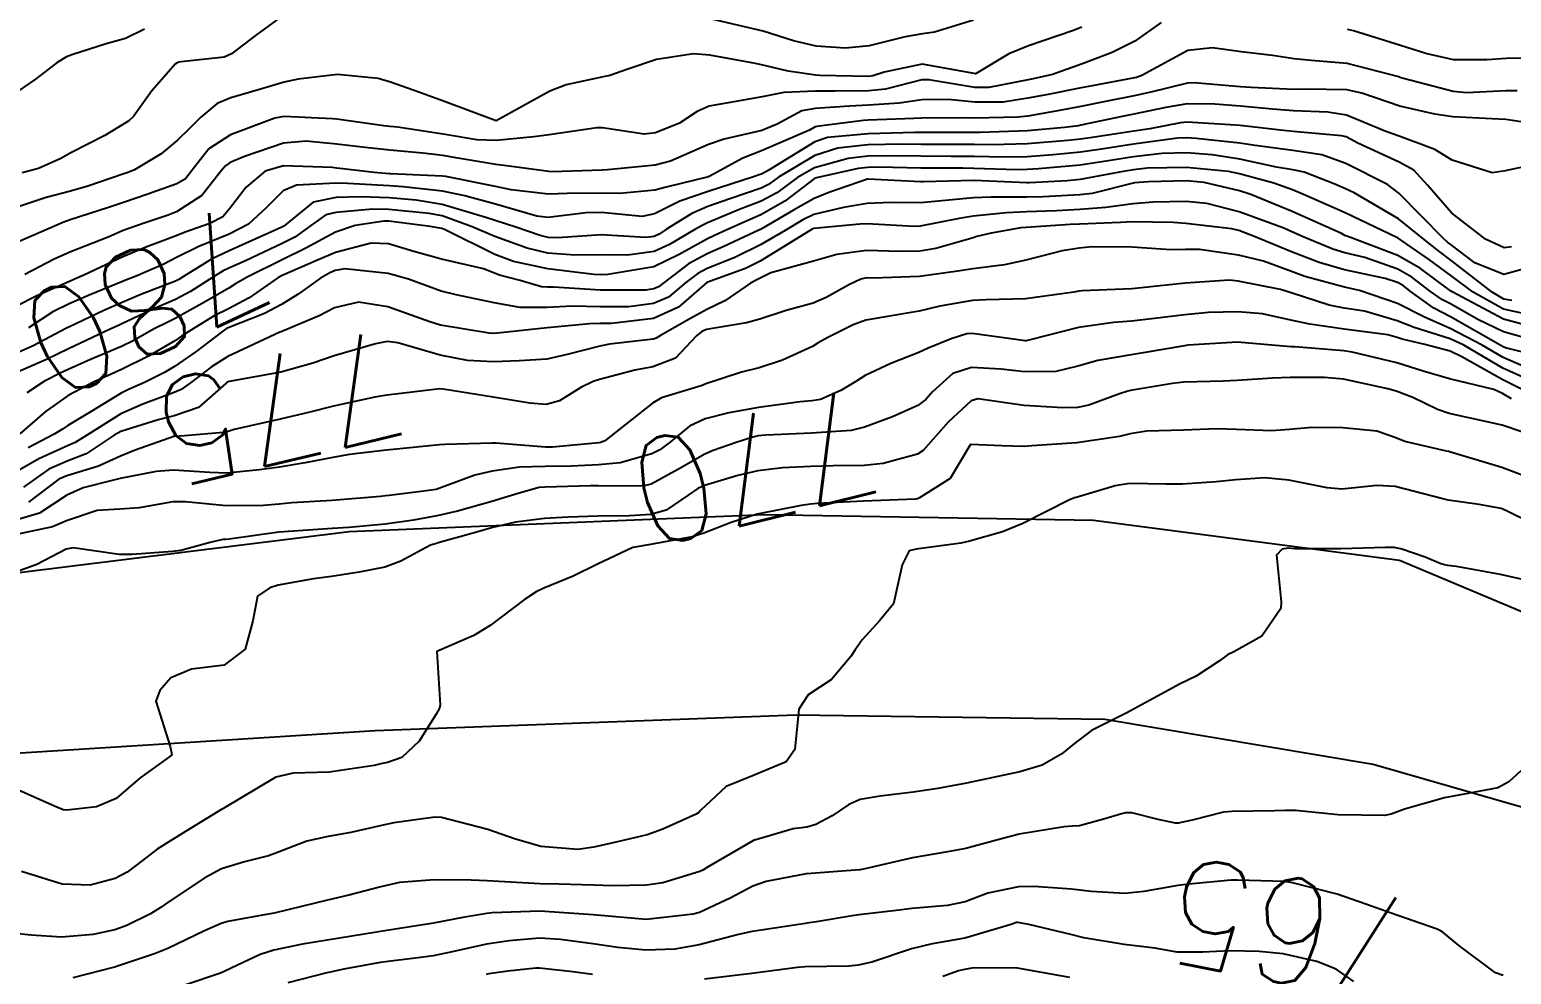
# Model space of a CAD drawing. Header units: metres. Extents: x 307586 to 320046, y 7427249 to 7434250.
# Drawn here: x 318620.1 to 318675.9, y 7430230.3 to 7430265.8 of the extents above; entities that cross this region are included whole.
import ezdxf
from ezdxf.enums import TextEntityAlignment as Align

# ---------------------------------------------------------------- set-up
doc = ezdxf.new("R2010")
doc.units = ezdxf.units.M
doc.header["$MEASUREMENT"] = 0
for name, color, linetype in [('Cotas', 45, 'Continuous'), ('Curvas de Nivel 1m', 11, 'Continuous'), ('Curvas de Nivel 5m', 15, 'Continuous'), ('Vias Primárias', 230, 'Continuous')]:
    doc.layers.add(name, color=color, linetype=linetype)
doc.styles.add('Style-STANDARD', font='STANDARD.shx')

msp = doc.modelspace()

# ---------------------------------------------------------------- linework, layer by layer
at = {"layer": 'Curvas de Nivel 1m', "flags": 128}
for points, elevation in [([(318659.691, 7430265.92), (318659.339, 7430265.785), (318657.684, 7430265.22), (318656.934, 7430264.914), (318655.714, 7430264.18), (318655.683, 7430264.17), (318655.629, 7430264.18), (318653.676, 7430264.527), (318652.24, 7430264.222), (318651.814, 7430264.085), (318651.671, 7430264.069), (318649.818, 7430264.102), (318649.671, 7430264.11), (318648.631, 7430264.266), (318647.846, 7430264.448), (318647.675, 7430264.495), (318647.398, 7430264.56), (318645.679, 7430264.865), (318645.064, 7430264.921), (318643.677, 7430264.699), (318642.595, 7430264.336), (318641.917, 7430264.098), (318641.668, 7430264.046), (318640.273, 7430263.755), (318639.66, 7430263.516), (318637.643, 7430262.4), (318635.65, 7430263.133), (318634.546, 7430263.539), (318633.657, 7430263.852), (318633.198, 7430263.986), (318631.66, 7430264.138), (318630.183, 7430263.96), (318629.656, 7430263.848), (318628.73, 7430263.58), (318627.65, 7430263.256), (318627.128, 7430263.046), (318626.519, 7430262.531), (318626.074, 7430262.1), (318625.634, 7430261.665), (318625.025, 7430261.15), (318624.022, 7430260.556), (318623.74, 7430260.44), (318623.62, 7430260.397), (318622.263, 7430259.931), (318621.61, 7430259.743), (318620.701, 7430259.504), (318619.601, 7430259.144)], 786), ([(318629.692, 7430266.422), (318628.576, 7430265.61), (318627.669, 7430264.914), (318627.392, 7430264.798), (318625.664, 7430264.6), (318625.622, 7430264.582), (318625.568, 7430264.541), (318624.679, 7430263.524), (318623.984, 7430262.557), (318623.803, 7430262.397), (318623.64, 7430262.293), (318622.907, 7430261.842), (318621.629, 7430261.195), (318621.245, 7430260.975), (318620.411, 7430260.602), (318619.787, 7430260.442)], 787), ([(318655.614, 7430266.181), (318654.146, 7430265.738), (318653.688, 7430265.675), (318653.03, 7430265.553), (318651.683, 7430265.223), (318650.784, 7430265.137), (318649.682, 7430265.204), (318648.828, 7430265.407), (318647.688, 7430265.766), (318645.762, 7430266.229)], 787), ([(318624.392, 7430265.843), (318623.677, 7430265.498), (318622.952, 7430265.293), (318621.667, 7430264.882), (318621.455, 7430264.803), (318621.108, 7430264.596), (318620.292, 7430263.968), (318619.652, 7430263.528)], 788), ([(318676.08, 7430263.522), (318675.667, 7430263.525), (318674.169, 7430263.451), (318673.666, 7430263.497), (318671.795, 7430263.988), (318671.702, 7430264.019), (318671.673, 7430264.027), (318671.617, 7430264.047), (318669.678, 7430264.553), (318668.318, 7430264.669), (318667.68, 7430264.73), (318666.872, 7430264.857), (318665.682, 7430264.988), (318664.606, 7430265.149), (318663.683, 7430265.046), (318661.941, 7430264.106), (318661.75, 7430264.03), (318661.671, 7430264.015), (318660.078, 7430263.715), (318659.665, 7430263.635), (318658.418, 7430263.392), (318657.659, 7430263.25), (318656.723, 7430263.103), (318655.657, 7430263.095), (318654.654, 7430263.194), (318653.658, 7430263.181), (318652.811, 7430263.057), (318651.654, 7430262.98), (318650.94, 7430262.951), (318649.652, 7430262.859), (318649.142, 7430262.767), (318648.213, 7430262.271), (318647.64, 7430262.036), (318646.227, 7430261.704), (318645.635, 7430261.499), (318644.195, 7430260.881), (318643.627, 7430260.725), (318641.825, 7430260.547), (318641.625, 7430260.538), (318639.731, 7430260.476), (318639.624, 7430260.486), (318637.94, 7430260.709), (318637.626, 7430260.751), (318636.2, 7430260.986), (318635.63, 7430261.088), (318634.876, 7430261.182), (318633.631, 7430261.294), (318632.586, 7430261.409), (318631.633, 7430261.52), (318630.49, 7430261.626), (318629.634, 7430261.553), (318628.167, 7430261.05), (318627.626, 7430260.825), (318627.441, 7430260.706), (318627.298, 7430260.523), (318626.557, 7430259.582), (318625.599, 7430258.966), (318625.294, 7430258.847), (318624.422, 7430258.552), (318623.802, 7430258.347), (318623.59, 7430258.262), (318623.033, 7430258.014), (318621.581, 7430257.447), (318620.99, 7430257.185), (318619.897, 7430256.607)], 784), ([(318677.386, 7430262.184), (318675.65, 7430262.442), (318675.124, 7430262.472), (318673.652, 7430262.546), (318672.98, 7430262.643), (318671.657, 7430262.942), (318670.235, 7430263.434), (318669.666, 7430263.567), (318668.116, 7430263.584), (318667.666, 7430263.581), (318666.069, 7430263.654), (318665.667, 7430263.681), (318663.919, 7430263.828), (318663.669, 7430263.809), (318662.291, 7430263.473), (318661.661, 7430263.334), (318660.643, 7430263.136), (318659.655, 7430262.934), (318658.987, 7430262.806), (318657.649, 7430262.572), (318657.282, 7430262.53), (318655.648, 7430262.499), (318655.326, 7430262.505), (318653.647, 7430262.499), (318653.364, 7430262.487), (318651.646, 7430262.427), (318651.465, 7430262.413), (318650.188, 7430262.245), (318649.709, 7430262.182), (318649.642, 7430262.164), (318649.434, 7430262.046), (318647.633, 7430261.269), (318646.928, 7430260.989), (318645.661, 7430260.3), (318645.636, 7430260.287), (318644.036, 7430259.897), (318643.615, 7430259.785), (318642.297, 7430259.656), (318641.613, 7430259.677), (318640.316, 7430259.659), (318639.612, 7430259.641), (318638.208, 7430259.797), (318637.616, 7430259.922), (318635.745, 7430260.295), (318635.621, 7430260.31), (318633.665, 7430260.397), (318633.622, 7430260.397), (318633.045, 7430260.449), (318631.757, 7430260.601), (318631.624, 7430260.616), (318631.462, 7430260.634), (318629.625, 7430260.702), (318628.943, 7430260.5), (318628.22, 7430259.905), (318627.601, 7430259.081), (318627.341, 7430258.779), (318626.86, 7430258.527), (318625.925, 7430258.201), (318625.588, 7430258.073), (318624.479, 7430257.656), (318623.58, 7430257.273), (318622.117, 7430256.582), (318621.74, 7430256.418), (318621.569, 7430256.351), (318620.349, 7430255.814), (318619.555, 7430255.408)], 783), ([(318676.796, 7430260.764), (318675.629, 7430260.511), (318675.132, 7430260.441), (318673.632, 7430260.916), (318672.978, 7430261.311), (318671.641, 7430261.813), (318671.134, 7430261.995), (318669.652, 7430262.613), (318668.948, 7430262.726), (318667.654, 7430262.777), (318666.87, 7430262.832), (318665.656, 7430262.944), (318664.698, 7430263.028), (318663.657, 7430263.032), (318662.845, 7430262.903), (318661.651, 7430262.653), (318661.203, 7430262.561), (318659.644, 7430262.228), (318659.561, 7430262.214), (318659.041, 7430262.139), (318657.641, 7430262.017), (318655.864, 7430261.954), (318655.641, 7430261.953), (318653.877, 7430261.961), (318653.641, 7430261.962), (318653.4, 7430261.963), (318651.64, 7430261.911), (318650.11, 7430261.774), (318649.636, 7430261.607), (318647.879, 7430260.53), (318647.624, 7430260.393), (318647.544, 7430260.361), (318647.33, 7430260.283), (318646.043, 7430259.869), (318645.615, 7430259.742), (318644.55, 7430259.369), (318643.602, 7430258.896), (318643.131, 7430258.796), (318641.602, 7430258.945), (318641.018, 7430258.939), (318639.599, 7430258.752), (318639.172, 7430258.804), (318637.606, 7430259.256), (318636.453, 7430259.569), (318635.613, 7430259.748), (318634.138, 7430259.912), (318633.616, 7430259.946), (318632.046, 7430260.034), (318631.617, 7430260.046), (318630.122, 7430259.979), (318629.612, 7430259.762), (318628.979, 7430259.122), (318628.311, 7430258.509), (318627.589, 7430258.132), (318626.446, 7430257.67), (318625.58, 7430257.234), (318625.12, 7430257.002), (318624.082, 7430256.555), (318623.723, 7430256.406), (318623.57, 7430256.346), (318622.309, 7430255.832), (318621.557, 7430255.51), (318620.945, 7430255.203), (318620.029, 7430254.605)], 782), ([(318675.869, 7430257.658), (318675.59, 7430257.619), (318674.881, 7430257.947), (318673.608, 7430258.936), (318672.697, 7430259.974), (318672.188, 7430260.541), (318671.631, 7430260.846), (318670.084, 7430261.56), (318669.641, 7430261.789), (318669.465, 7430261.836), (318667.642, 7430261.996), (318667.163, 7430262.045), (318665.645, 7430262.216), (318665.473, 7430262.234), (318663.647, 7430262.341), (318663.408, 7430262.322), (318662.253, 7430262.101), (318661.642, 7430262.006), (318660.007, 7430261.758), (318659.639, 7430261.709), (318659.157, 7430261.656), (318657.637, 7430261.535), (318656.317, 7430261.493), (318655.636, 7430261.499), (318654.322, 7430261.508), (318653.636, 7430261.511), (318652.944, 7430261.519), (318651.636, 7430261.488), (318650.504, 7430261.372), (318649.631, 7430261.089), (318648.269, 7430260.27), (318647.89, 7430260.005), (318647.617, 7430259.866), (318646.44, 7430259.463), (318645.606, 7430259.168), (318644.998, 7430258.91), (318644.053, 7430258.315), (318643.778, 7430258.132), (318643.59, 7430258.044), (318643.275, 7430258.01), (318641.59, 7430258.101), (318639.96, 7430257.996), (318639.589, 7430258.01), (318639.296, 7430258.08), (318638.378, 7430258.388), (318637.597, 7430258.64), (318637.247, 7430258.754), (318635.605, 7430259.251), (318634.625, 7430259.413), (318633.609, 7430259.499), (318632.527, 7430259.539), (318631.609, 7430259.514), (318630.748, 7430259.336), (318629.719, 7430258.489), (318629.649, 7430258.433), (318629.592, 7430258.403), (318629.426, 7430258.328), (318627.583, 7430257.508), (318626.914, 7430257.192), (318625.866, 7430256.537), (318625.691, 7430256.419), (318625.57, 7430256.362), (318624.257, 7430255.859), (318623.558, 7430255.563), (318622.868, 7430255.255), (318621.544, 7430254.634), (318621.515, 7430254.619), (318621.466, 7430254.591), (318620.211, 7430253.928), (318619.533, 7430253.622)], 781), ([(318675.873, 7430255.633), (318675.57, 7430255.689), (318675.138, 7430255.944), (318673.585, 7430257.149), (318673.12, 7430257.499), (318672.516, 7430257.976), (318671.604, 7430258.713), (318669.939, 7430259.686), (318669.62, 7430259.835), (318669.21, 7430260.016), (318668.06, 7430260.467), (318667.628, 7430260.551), (318667.017, 7430260.658), (318665.632, 7430260.956), (318664.591, 7430261.113), (318663.634, 7430261.193), (318662.707, 7430261.168), (318661.632, 7430261.038), (318660.839, 7430260.91), (318659.629, 7430260.726), (318658.061, 7430260.587), (318657.627, 7430260.559), (318657.238, 7430260.553), (318655.627, 7430260.603), (318655.203, 7430260.609), (318653.627, 7430260.611), (318652.05, 7430260.646), (318651.627, 7430260.639), (318651.264, 7430260.596), (318649.703, 7430260.249), (318649.639, 7430260.234), (318649.622, 7430260.222), (318648.508, 7430259.367), (318647.602, 7430258.855), (318647.201, 7430258.682), (318646.326, 7430258.293), (318645.827, 7430258.061), (318645.589, 7430257.951), (318644.53, 7430257.364), (318643.579, 7430256.905), (318641.838, 7430256.608), (318641.575, 7430256.605), (318641.314, 7430256.614), (318639.578, 7430256.83), (318638.292, 7430257.101), (318637.583, 7430257.367), (318635.72, 7430258.291), (318635.592, 7430258.341), (318635.154, 7430258.424), (318633.596, 7430258.622), (318633.414, 7430258.625), (318632.332, 7430258.459), (318631.59, 7430258.207), (318630.468, 7430257.597), (318629.58, 7430257.16), (318628.265, 7430256.51), (318627.829, 7430256.256), (318627.567, 7430256.102), (318626.572, 7430255.516), (318625.549, 7430254.952), (318625.271, 7430254.819), (318624.734, 7430254.548), (318623.975, 7430254.119), (318623.536, 7430253.903), (318622.363, 7430253.409), (318621.527, 7430253.031), (318621.227, 7430252.892), (318620.631, 7430252.599), (318619.962, 7430252.162)], 779), ([(318676.361, 7430255.136), (318675.567, 7430255.311), (318674.425, 7430255.951), (318673.579, 7430256.569), (318672.779, 7430257.166), (318671.593, 7430257.981), (318671.574, 7430257.99), (318669.607, 7430258.928), (318668.032, 7430259.619), (318667.619, 7430259.794), (318666.92, 7430260.047), (318665.626, 7430260.407), (318665.208, 7430260.483), (318663.628, 7430260.635), (318662.141, 7430260.615), (318661.627, 7430260.557), (318661.246, 7430260.494), (318659.624, 7430260.193), (318659.131, 7430260.137), (318657.715, 7430260.065), (318657.622, 7430260.066), (318655.65, 7430260.152), (318655.623, 7430260.156), (318653.725, 7430260.095), (318653.621, 7430260.098), (318651.646, 7430260.206), (318651.622, 7430260.197), (318650.158, 7430259.701), (318649.611, 7430259.477), (318648.836, 7430259.03), (318647.593, 7430258.311), (318647.571, 7430258.302), (318647.527, 7430258.281), (318646.215, 7430257.665), (318645.584, 7430257.387), (318644.88, 7430257.007), (318643.964, 7430256.316), (318643.746, 7430256.143), (318643.57, 7430256.067), (318643.273, 7430256.028), (318641.57, 7430256.022), (318639.798, 7430256.14), (318639.571, 7430256.138), (318639.346, 7430256.15), (318638.535, 7430256.386), (318637.769, 7430256.591), (318637.576, 7430256.66), (318637.156, 7430256.825), (318635.581, 7430257.193), (318634.534, 7430257.48), (318633.586, 7430257.763), (318632.928, 7430257.792), (318631.583, 7430257.443), (318630.906, 7430257.151), (318629.574, 7430256.576), (318629.416, 7430256.492), (318628.342, 7430255.728), (318627.555, 7430255.324), (318627.026, 7430255.05), (318626.163, 7430254.534), (318625.793, 7430254.285), (318625.539, 7430254.11), (318624.55, 7430253.532), (318623.528, 7430253.033), (318622.507, 7430252.575), (318621.518, 7430252.061), (318620.662, 7430251.448), (318619.708, 7430250.608)], 778), ([(318676.922, 7430254.564), (318675.563, 7430254.933), (318673.631, 7430255.959), (318673.573, 7430255.999), (318672.443, 7430256.839), (318671.586, 7430257.329), (318669.801, 7430258.008), (318669.594, 7430258.085), (318669.458, 7430258.149), (318667.607, 7430258.981), (318666.052, 7430259.62), (318665.619, 7430259.766), (318664.287, 7430260.073), (318663.623, 7430260.135), (318662.199, 7430260.101), (318661.671, 7430260.06), (318661.622, 7430260.053), (318660.08, 7430259.662), (318659.615, 7430259.606), (318658.226, 7430259.538), (318657.613, 7430259.523), (318656.267, 7430259.52), (318655.613, 7430259.493), (318654.419, 7430259.383), (318653.61, 7430259.311), (318652.51, 7430259.316), (318651.609, 7430259.282), (318650.717, 7430259.128), (318649.602, 7430258.868), (318649.182, 7430258.674), (318648.517, 7430258.266), (318647.587, 7430257.732), (318646.617, 7430257.256), (318645.578, 7430256.84), (318645.225, 7430256.655), (318644.782, 7430256.308), (318644.122, 7430255.76), (318643.565, 7430255.515), (318642.626, 7430255.397), (318641.563, 7430255.393), (318640.504, 7430255.42), (318639.563, 7430255.373), (318638.537, 7430255.365), (318637.56, 7430255.544), (318636.136, 7430255.843), (318635.566, 7430255.978), (318634.335, 7430256.432), (318633.575, 7430256.652), (318631.943, 7430256.831), (318631.576, 7430256.758), (318631.374, 7430256.673), (318631.028, 7430256.475), (318630.18, 7430255.868), (318629.558, 7430255.477), (318628.909, 7430255.143), (318627.544, 7430254.609), (318627.484, 7430254.581), (318627.393, 7430254.521), (318626.348, 7430253.718), (318625.529, 7430253.145), (318625.149, 7430252.922), (318624.403, 7430252.551), (318623.79, 7430252.288), (318623.519, 7430252.15), (318622.384, 7430251.45), (318621.506, 7430250.925), (318621.309, 7430250.788), (318620.999, 7430250.595), (318620.011, 7430250.089)], 777), ([(318677.425, 7430253.921), (318675.558, 7430254.453), (318674.592, 7430254.92), (318673.568, 7430255.504), (318673.267, 7430255.661), (318672.82, 7430255.971), (318672.112, 7430256.516), (318671.581, 7430256.818), (318670.34, 7430257.248), (318669.587, 7430257.429), (318669.135, 7430257.564), (318668.018, 7430258.034), (318667.596, 7430258.219), (318667.291, 7430258.35), (318665.607, 7430258.969), (318664.394, 7430259.29), (318663.612, 7430259.359), (318662.373, 7430259.337), (318661.61, 7430259.273), (318660.592, 7430259.136), (318659.607, 7430259.053), (318658.735, 7430259.014), (318657.605, 7430258.966), (318656.845, 7430258.927), (318655.602, 7430258.802), (318655.067, 7430258.719), (318653.596, 7430258.429), (318653.383, 7430258.416), (318651.597, 7430258.515), (318651.326, 7430258.504), (318649.594, 7430258.339), (318649.531, 7430258.314), (318649.432, 7430258.252), (318647.581, 7430257.113), (318647.027, 7430256.837), (318645.573, 7430256.312), (318644.498, 7430255.376), (318643.559, 7430254.96), (318641.975, 7430254.761), (318641.557, 7430254.761), (318641.157, 7430254.754), (318639.555, 7430254.606), (318637.692, 7430254.398), (318637.543, 7430254.389), (318637.371, 7430254.402), (318635.547, 7430254.706), (318635.142, 7430254.831), (318633.557, 7430255.394), (318632.451, 7430255.565), (318631.556, 7430255.351), (318630.972, 7430255.056), (318629.628, 7430254.489), (318629.565, 7430254.467), (318629.543, 7430254.458), (318629.497, 7430254.445), (318627.533, 7430253.52), (318626.919, 7430253.136), (318626.13, 7430252.534), (318625.774, 7430252.283), (318625.519, 7430252.167), (318624.336, 7430251.731), (318623.511, 7430251.361), (318622.249, 7430250.579), (318621.792, 7430250.292), (318621.496, 7430250.162), (318620.419, 7430249.671), (318619.481, 7430249.129)], 776), ([(318676.324, 7430253.15), (318675.546, 7430253.488), (318674.761, 7430253.948), (318673.559, 7430254.575), (318672.594, 7430255.006), (318671.568, 7430255.521), (318670.145, 7430256.004), (318669.574, 7430256.129), (318668.085, 7430256.539), (318667.58, 7430256.719), (318666.523, 7430257.111), (318665.586, 7430257.345), (318664.112, 7430257.55), (318663.588, 7430257.558), (318663.044, 7430257.545), (318661.588, 7430257.645), (318660.063, 7430257.65), (318659.588, 7430257.608), (318658.948, 7430257.501), (318657.583, 7430257.152), (318656.77, 7430256.979), (318655.579, 7430256.829), (318655.023, 7430256.741), (318653.576, 7430256.542), (318651.827, 7430256.478), (318651.575, 7430256.481), (318651.365, 7430256.442), (318650.935, 7430256.236), (318650.063, 7430255.75), (318649.566, 7430255.534), (318648.55, 7430255.252), (318647.559, 7430254.935), (318647.057, 7430254.786), (318645.555, 7430254.537), (318645.386, 7430254.47), (318645.184, 7430254.304), (318644.386, 7430253.465), (318643.535, 7430253.131), (318642.858, 7430253.005), (318641.528, 7430252.662), (318641.294, 7430252.585), (318640.82, 7430252.357), (318640.026, 7430251.857), (318639.516, 7430251.723), (318638.909, 7430251.771), (318637.519, 7430251.995), (318635.642, 7430252.299), (318635.522, 7430252.303), (318633.85, 7430252.106), (318633.519, 7430252.068), (318633.07, 7430251.998), (318631.515, 7430251.653), (318630.575, 7430251.417), (318629.51, 7430251.166), (318627.773, 7430250.783), (318627.505, 7430250.69), (318627.366, 7430250.659), (318625.907, 7430250.536), (318625.526, 7430250.516), (318625.502, 7430250.508), (318624.044, 7430250.005), (318623.491, 7430249.776), (318622.66, 7430249.398), (318621.479, 7430249.029), (318621.168, 7430248.903), (318620.762, 7430248.597), (318620.028, 7430248.044)], 774), ([(318677.065, 7430252.39), (318675.54, 7430253.085), (318674.067, 7430253.955), (318673.555, 7430254.191), (318672.197, 7430254.618), (318671.562, 7430254.865), (318670.332, 7430255.236), (318669.566, 7430255.348), (318669.004, 7430255.455), (318667.572, 7430255.926), (318667.163, 7430256.044), (318665.576, 7430256.358), (318665.247, 7430256.393), (318663.575, 7430256.283), (318661.933, 7430256.105), (318661.573, 7430256.073), (318659.703, 7430255.997), (318659.571, 7430255.98), (318659.382, 7430255.944), (318657.568, 7430255.698), (318656.087, 7430255.656), (318655.567, 7430255.637), (318654.337, 7430255.421), (318653.563, 7430255.231), (318652.372, 7430255.029), (318651.56, 7430254.891), (318651.079, 7430254.714), (318650.12, 7430254.244), (318649.761, 7430254.036), (318649.548, 7430253.906), (318648.417, 7430253.39), (318647.535, 7430253.097), (318646.88, 7430252.939), (318645.526, 7430252.499), (318645.388, 7430252.439), (318644.98, 7430252.305), (318643.863, 7430251.973), (318643.517, 7430251.772), (318641.726, 7430250.347), (318641.567, 7430250.284), (318641.502, 7430250.271), (318639.752, 7430250.114), (318639.499, 7430250.115), (318637.638, 7430250.261), (318637.501, 7430250.262), (318635.701, 7430250.216), (318635.5, 7430250.203), (318633.891, 7430250.042), (318633.496, 7430250), (318632.117, 7430249.837), (318631.492, 7430249.726), (318630.451, 7430249.518), (318629.486, 7430249.362), (318628.728, 7430249.258), (318627.482, 7430249.136), (318626.854, 7430249.154), (318625.484, 7430249.25), (318624.838, 7430249.191), (318623.479, 7430248.936), (318623.184, 7430248.858), (318622.082, 7430248.581), (318621.47, 7430248.303), (318620.439, 7430247.624), (318619.46, 7430247.335)], 773), ([(318676.953, 7430251.926), (318675.534, 7430252.646), (318673.992, 7430253.51), (318673.549, 7430253.723), (318672.595, 7430253.974), (318671.747, 7430254.18), (318671.555, 7430254.24), (318671.208, 7430254.341), (318669.558, 7430254.56), (318668.266, 7430254.736), (318667.561, 7430254.893), (318666.486, 7430255.129), (318665.564, 7430255.207), (318664.46, 7430255.175), (318663.563, 7430255.098), (318662.418, 7430254.954), (318661.56, 7430254.858), (318660.874, 7430254.802), (318659.558, 7430254.612), (318657.745, 7430254.157), (318657.596, 7430254.116), (318657.552, 7430254.114), (318657.207, 7430254.163), (318655.555, 7430254.39), (318655.363, 7430254.374), (318654.763, 7430254.188), (318653.901, 7430253.844), (318653.545, 7430253.673), (318652.499, 7430253.256), (318651.532, 7430252.809), (318651.177, 7430252.585), (318650.615, 7430252.239), (318649.854, 7430251.912), (318649.519, 7430251.861), (318649.084, 7430251.822), (318647.516, 7430251.602), (318646.402, 7430251.403), (318645.512, 7430251.174), (318644.914, 7430250.901), (318644.207, 7430250.313), (318643.805, 7430250.011), (318643.496, 7430249.859), (318642.308, 7430249.521), (318641.489, 7430249.441), (318640.458, 7430249.391), (318639.488, 7430249.378), (318638.517, 7430249.355), (318637.485, 7430249.209), (318636.833, 7430249.056), (318635.475, 7430248.555), (318635.374, 7430248.521), (318634.715, 7430248.428), (318633.614, 7430248.296), (318633.471, 7430248.28), (318633.287, 7430248.259), (318631.469, 7430248.107), (318629.942, 7430248.012), (318629.468, 7430247.971), (318628.882, 7430247.913), (318627.467, 7430247.905), (318625.946, 7430248.058), (318625.468, 7430248.049), (318624.196, 7430247.822), (318623.465, 7430247.784), (318622.621, 7430247.73), (318621.46, 7430247.335), (318620.934, 7430247.119), (318619.455, 7430246.801)], 772), ([(318675.862, 7430251.937), (318675.526, 7430252.131), (318675.193, 7430252.279), (318673.534, 7430252.682), (318672.542, 7430252.971), (318671.542, 7430253.288), (318669.868, 7430253.687), (318669.549, 7430253.735), (318667.702, 7430253.887), (318667.551, 7430253.893), (318665.553, 7430254.06), (318663.684, 7430253.946), (318663.551, 7430253.931), (318661.993, 7430253.657), (318661.545, 7430253.585), (318660.285, 7430253.38), (318659.538, 7430253.16), (318658.712, 7430252.966), (318657.535, 7430252.951), (318656.653, 7430253.052), (318655.537, 7430253.115), (318654.833, 7430252.887), (318654.07, 7430252.195), (318653.809, 7430251.908), (318653.518, 7430251.678), (318652.555, 7430251.256), (318651.509, 7430250.864), (318651, 7430250.743), (318649.507, 7430250.638), (318647.795, 7430250.565), (318647.505, 7430250.536), (318647.296, 7430250.491), (318646.674, 7430250.288), (318645.807, 7430249.988), (318645.496, 7430249.849), (318644.507, 7430249.29), (318643.479, 7430248.725), (318643.153, 7430248.649), (318641.477, 7430248.653), (318641.179, 7430248.651), (318639.477, 7430248.609), (318639.261, 7430248.589), (318638.501, 7430248.385), (318637.47, 7430248.072), (318636.181, 7430247.697), (318635.464, 7430247.534), (318634.523, 7430247.369), (318633.461, 7430247.216), (318632.087, 7430247.088), (318631.459, 7430247.045), (318630.918, 7430247.015), (318629.457, 7430246.914), (318627.579, 7430246.643), (318627.454, 7430246.633), (318627.341, 7430246.635), (318626.865, 7430246.526), (318625.763, 7430246.222), (318625.448, 7430246.181), (318623.933, 7430246.068), (318623.446, 7430246.075), (318621.714, 7430246.321), (318621.448, 7430246.272), (318620.347, 7430245.693), (318619.434, 7430245.375)], 771), ([(318676.424, 7430248.996), (318675.494, 7430249.343), (318673.526, 7430249.936), (318673.503, 7430249.943), (318673.412, 7430249.961), (318671.853, 7430250.331), (318671.508, 7430250.46), (318670.793, 7430250.714), (318669.511, 7430250.842), (318668.342, 7430250.858), (318667.51, 7430250.776), (318666.831, 7430250.725), (318665.51, 7430250.781), (318664.781, 7430250.796), (318663.51, 7430250.756), (318662.126, 7430250.718), (318661.508, 7430250.614), (318661.105, 7430250.516), (318659.504, 7430250.278), (318657.801, 7430250.156), (318657.525, 7430250.137), (318657.503, 7430250.137), (318656.67, 7430250.168), (318655.503, 7430250.207), (318655.487, 7430250.196), (318655.473, 7430250.18), (318654.734, 7430248.938), (318653.573, 7430248.199), (318653.503, 7430248.169), (318653.473, 7430248.164), (318653.429, 7430248.157), (318651.471, 7430248.081), (318649.727, 7430247.991), (318649.47, 7430247.963), (318649.125, 7430247.911), (318647.466, 7430247.587), (318646.482, 7430247.271), (318645.459, 7430246.879), (318645.022, 7430246.74), (318643.454, 7430246.45), (318642.784, 7430246.33), (318641.447, 7430245.71), (318640.54, 7430245.261), (318639.429, 7430244.802), (318639.137, 7430244.664), (318638.698, 7430244.381), (318637.413, 7430243.398), (318636.798, 7430243.017), (318635.403, 7430242.42), (318635.533, 7430240.418), (318635.509, 7430240.29), (318635.378, 7430240.06), (318634.738, 7430239.051), (318634.091, 7430238.433), (318633.543, 7430238.246), (318633.351, 7430238.206), (318633.04, 7430238.135), (318631.347, 7430237.876), (318629.991, 7430237.839), (318629.345, 7430237.692), (318627.382, 7430236.519), (318627.349, 7430236.504), (318627.333, 7430236.493), (318626.104, 7430235.749), (318625.314, 7430235.261), (318624.876, 7430234.978), (318624.323, 7430234.55), (318623.74, 7430234.114), (318623.296, 7430233.872), (318622.348, 7430233.629), (318621.294, 7430233.663), (318619.766, 7430234.138)], 769), ([(318677.462, 7430246.84), (318675.701, 7430247.707), (318675.471, 7430247.798), (318674.644, 7430247.948), (318673.475, 7430248.119), (318673.274, 7430248.165), (318671.483, 7430248.634), (318670.806, 7430248.674), (318669.481, 7430248.534), (318668.924, 7430248.575), (318667.485, 7430248.874), (318666.581, 7430248.954), (318665.485, 7430248.876), (318664.747, 7430248.804), (318663.483, 7430248.719), (318662.852, 7430248.72), (318661.482, 7430248.743), (318660.938, 7430248.659), (318659.474, 7430248.223), (318659.406, 7430248.199), (318659.228, 7430248.134), (318657.464, 7430247.243), (318656.697, 7430246.931), (318655.457, 7430246.569), (318655.137, 7430246.502), (318653.454, 7430246.268), (318653.182, 7430246.204), (318652.928, 7430245.688), (318652.601, 7430244.212), (318652.071, 7430243.572), (318651.412, 7430242.855), (318651.151, 7430242.489), (318650.996, 7430242.234), (318650.265, 7430241.371), (318649.388, 7430240.789), (318649.038, 7430240.255), (318648.888, 7430238.729), (318648.557, 7430238.262), (318647.348, 7430237.77), (318646.292, 7430237.342), (318645.334, 7430236.438), (318645.272, 7430236.363), (318645.169, 7430236.302), (318643.914, 7430235.727), (318643.325, 7430235.518), (318642.258, 7430235.272), (318641.32, 7430235.054), (318640.711, 7430234.964), (318639.314, 7430235.077), (318638.331, 7430235.372), (318637.323, 7430235.722), (318635.578, 7430236.169), (318635.329, 7430236.187), (318633.788, 7430235.973), (318633.324, 7430235.876), (318632.167, 7430235.611), (318631.318, 7430235.459), (318630.509, 7430235.284), (318629.308, 7430234.819), (318629.069, 7430234.731), (318628.161, 7430234.507), (318627.3, 7430234.242), (318626.674, 7430233.903), (318625.287, 7430232.981), (318625.026, 7430232.802), (318624.622, 7430232.547), (318623.732, 7430232.102), (318623.277, 7430231.944), (318622.467, 7430231.764), (318621.274, 7430231.67), (318620.136, 7430231.74), (318619.275, 7430231.833)], 768), ([(318676.231, 7430245.147), (318675.447, 7430245.318), (318673.789, 7430245.617), (318673.45, 7430245.66), (318673.203, 7430245.716), (318672.61, 7430245.973), (318671.738, 7430246.268), (318671.456, 7430246.331), (318671.112, 7430246.337), (318669.456, 7430246.288), (318667.71, 7430246.291), (318667.456, 7430246.306), (318667.227, 7430246.271), (318667.014, 7430246.044), (318667.191, 7430244.287), (318667.175, 7430244.043), (318666.464, 7430243.002), (318665.408, 7430242.402), (318665.171, 7430242.297), (318664.869, 7430242.065), (318663.986, 7430241.486), (318663.394, 7430241.206), (318661.383, 7430240.11), (318660.052, 7430239.444), (318659.365, 7430238.923), (318658.933, 7430238.562), (318658.199, 7430238.147), (318657.35, 7430237.886), (318655.936, 7430237.585), (318655.346, 7430237.46), (318654.266, 7430237.268), (318653.342, 7430237.13), (318652.1, 7430236.978), (318651.339, 7430236.85), (318650.912, 7430236.66), (318650.283, 7430236.24), (318649.673, 7430235.903), (318649.329, 7430235.812), (318648.818, 7430235.745), (318647.323, 7430235.303), (318645.593, 7430234.296), (318645.423, 7430234.186), (318645.31, 7430234.134), (318643.91, 7430233.708), (318643.302, 7430233.619), (318642.036, 7430233.605), (318641.302, 7430233.62), (318639.996, 7430233.663), (318639.296, 7430233.68), (318638.63, 7430233.71), (318637.297, 7430233.789), (318636.701, 7430233.81), (318635.297, 7430233.83), (318634.004, 7430233.725), (318633.294, 7430233.564), (318632.087, 7430233.254), (318631.289, 7430233.063), (318630.819, 7430232.944), (318629.284, 7430232.574), (318628.841, 7430232.494), (318627.531, 7430232.257), (318627.28, 7430232.18), (318626.661, 7430231.904), (318625.27, 7430231.245), (318624.776, 7430231.036), (318623.347, 7430230.559), (318623.285, 7430230.537), (318623.262, 7430230.532), (318621.699, 7430230.141)], 767), ([(318676.221, 7430237.931), (318675.769, 7430237.516), (318675.346, 7430237.293), (318674.215, 7430237.081), (318673.342, 7430236.913), (318671.836, 7430236.481), (318671.336, 7430236.291), (318671.084, 7430236.244), (318669.336, 7430236.275), (318667.736, 7430236.433), (318667.337, 7430236.439), (318666.96, 7430236.42), (318665.336, 7430236.402), (318665.024, 7430236.375), (318663.842, 7430236.075), (318663.43, 7430235.981), (318663.332, 7430235.959), (318663.209, 7430235.959), (318662.556, 7430236.092), (318661.57, 7430236.341), (318661.335, 7430236.353), (318661.144, 7430236.303), (318660.553, 7430236.118), (318659.594, 7430235.864), (318659.33, 7430235.842), (318659.023, 7430235.826), (318657.327, 7430235.539), (318656.471, 7430235.316), (318655.321, 7430234.999), (318654.633, 7430234.874), (318653.317, 7430234.654), (318651.469, 7430234.228), (318651.34, 7430234.202), (318651.312, 7430234.197), (318649.493, 7430234.065), (318649.31, 7430234.046), (318647.806, 7430233.764), (318647.303, 7430233.591), (318646.442, 7430233.137), (318645.287, 7430232.599), (318645.051, 7430232.538), (318643.283, 7430232.332), (318641.285, 7430232.503), (318641.117, 7430232.519), (318639.286, 7430232.65), (318637.483, 7430232.586), (318637.285, 7430232.564), (318636.384, 7430232.403), (318635.281, 7430232.19), (318633.763, 7430231.951), (318633.277, 7430231.877), (318632.59, 7430231.764), (318631.274, 7430231.559), (318630.348, 7430231.404), (318629.27, 7430231.174), (318628.751, 7430231.012), (318627.664, 7430230.506), (318627.397, 7430230.373), (318627.26, 7430230.318), (318625.919, 7430229.864)], 766), ([(318669.93, 7430230.003), (318669.267, 7430230.457), (318668.541, 7430230.746), (318667.273, 7430231.04), (318666.363, 7430231.133), (318665.274, 7430231.152), (318664.244, 7430231.099), (318663.273, 7430231.108), (318662.436, 7430231.254), (318661.276, 7430231.392), (318659.762, 7430231.642), (318659.279, 7430231.763), (318657.697, 7430232.146), (318657.284, 7430232.223), (318657.22, 7430232.215), (318657.067, 7430232.153), (318655.277, 7430231.634), (318654.054, 7430231.413), (318653.273, 7430231.223), (318651.775, 7430230.729), (318651.267, 7430230.61), (318650.921, 7430230.579), (318649.266, 7430230.553), (318648.988, 7430230.531), (318647.263, 7430230.299), (318647.055, 7430230.273), (318645.476, 7430230.08)], 764), ([(318641.262, 7430230.258), (318640.524, 7430230.357), (318639.264, 7430230.504), (318639.131, 7430230.504), (318638.071, 7430230.382), (318637.362, 7430230.289), (318637.261, 7430230.267)], 764), ([(318659.24, 7430230.154), (318657.266, 7430230.496), (318655.603, 7430230.511), (318655.266, 7430230.453), (318655.047, 7430230.401), (318654.448, 7430230.188)], 763)]:
    msp.add_lwpolyline(points, dxfattribs=dict(at, elevation=elevation))
at = {"layer": 'Curvas de Nivel 5m', "flags": 128}
for points, elevation in [([(318662.673, 7430266.095), (318661.686, 7430265.39), (318660.827, 7430264.973), (318659.677, 7430264.525), (318658.578, 7430264.146), (318657.854, 7430263.973), (318657.67, 7430263.936), (318656.191, 7430263.649), (318655.665, 7430263.648), (318653.922, 7430263.945), (318653.669, 7430263.938), (318652.295, 7430263.589), (318651.662, 7430263.527), (318650.393, 7430263.512), (318649.662, 7430263.514), (318648.47, 7430263.459), (318647.658, 7430263.301), (318646.794, 7430263.15), (318645.653, 7430262.944), (318645.21, 7430262.743), (318644.543, 7430262.311), (318643.639, 7430261.939), (318643.21, 7430261.898), (318641.641, 7430262.137), (318641.422, 7430262.133), (318639.638, 7430261.863), (318639.052, 7430261.793), (318637.635, 7430261.65), (318636.913, 7430261.685), (318635.638, 7430261.9), (318633.923, 7430262.155), (318633.64, 7430262.188), (318633.41, 7430262.213), (318631.643, 7430262.453), (318631.481, 7430262.472), (318629.644, 7430262.556), (318629.305, 7430262.495), (318627.636, 7430261.874), (318626.814, 7430261.345), (318626.189, 7430260.534), (318625.939, 7430260.216), (318625.615, 7430260.022), (318624.521, 7430259.639), (318623.604, 7430259.32), (318623.042, 7430259.128), (318621.594, 7430258.666), (318621.537, 7430258.648), (318621.391, 7430258.592), (318620.142, 7430258.05), (318619.585, 7430257.822)], 785), ([(318676.839, 7430264.771), (318675.681, 7430264.744), (318674.936, 7430264.692), (318673.68, 7430264.695), (318672.634, 7430264.928), (318671.685, 7430265.229), (318669.919, 7430265.78), (318669.691, 7430265.833)], 785), ([(318676.618, 7430256.894), (318675.58, 7430256.609), (318674.483, 7430257.052), (318673.591, 7430257.731), (318673.459, 7430257.829), (318673.301, 7430257.964), (318671.618, 7430259.675), (318671.195, 7430259.994), (318669.631, 7430260.79), (318668.722, 7430261.112), (318667.635, 7430261.282), (318666.219, 7430261.472), (318665.638, 7430261.553), (318663.988, 7430261.728), (318663.64, 7430261.75), (318663.293, 7430261.738), (318661.637, 7430261.522), (318660.424, 7430261.333), (318659.634, 7430261.218), (318658.605, 7430261.118), (318657.632, 7430261.046), (318656.773, 7430261.027), (318655.632, 7430261.049), (318654.762, 7430261.059), (318653.632, 7430261.061), (318652.494, 7430261.08), (318651.631, 7430261.065), (318650.889, 7430260.979), (318649.627, 7430260.623), (318648.982, 7430260.26), (318648.2, 7430259.685), (318647.609, 7430259.37), (318646.828, 7430259.065), (318645.597, 7430258.559), (318645.424, 7430258.474), (318645.112, 7430258.305), (318644.158, 7430257.743), (318643.584, 7430257.477), (318642.582, 7430257.334), (318641.583, 7430257.355), (318640.602, 7430257.341), (318639.583, 7430257.42), (318638.803, 7430257.6), (318637.589, 7430258.037), (318636.733, 7430258.409), (318635.599, 7430258.815), (318635.121, 7430258.904), (318633.602, 7430259.06), (318632.981, 7430259.07), (318631.6, 7430258.95), (318631.22, 7430258.853), (318630.699, 7430258.479), (318630.055, 7430258.018), (318629.586, 7430257.778), (318628.195, 7430257.127), (318627.576, 7430256.85), (318627.353, 7430256.745), (318626.991, 7430256.526), (318626.13, 7430255.969), (318625.56, 7430255.675), (318624.772, 7430255.33), (318623.546, 7430254.758), (318623.412, 7430254.695), (318623.13, 7430254.566), (318621.535, 7430253.809), (318620.711, 7430253.418), (318619.526, 7430252.895)], 780), ([(318677.545, 7430253.372), (318675.64, 7430253.851), (318675.552, 7430253.886), (318675.46, 7430253.941), (318673.563, 7430255.014), (318672.938, 7430255.341), (318672.045, 7430255.983), (318671.781, 7430256.193), (318671.576, 7430256.311), (318671.11, 7430256.463), (318669.581, 7430256.79), (318668.62, 7430257.061), (318667.587, 7430257.46), (318666.146, 7430258.054), (318665.596, 7430258.262), (318665.33, 7430258.33), (318663.6, 7430258.533), (318663.123, 7430258.564), (318661.6, 7430258.591), (318661.142, 7430258.572), (318659.599, 7430258.51), (318659.243, 7430258.491), (318657.596, 7430258.384), (318657.393, 7430258.365), (318656.28, 7430258.173), (318655.732, 7430258.039), (318655.591, 7430257.998), (318654.192, 7430257.589), (318653.586, 7430257.484), (318652.853, 7430257.479), (318651.586, 7430257.518), (318650.459, 7430257.366), (318649.582, 7430257.116), (318647.978, 7430256.675), (318647.575, 7430256.47), (318647.446, 7430256.41), (318647.209, 7430256.284), (318646.241, 7430255.618), (318645.563, 7430255.294), (318644.923, 7430254.942), (318643.829, 7430254.317), (318643.656, 7430254.215), (318643.551, 7430254.175), (318641.906, 7430253.986), (318641.546, 7430253.92), (318640.307, 7430253.596), (318639.539, 7430253.429), (318638.508, 7430253.356), (318637.532, 7430253.33), (318636.562, 7430253.38), (318635.535, 7430253.581), (318633.93, 7430254.045), (318633.539, 7430254.087), (318633.088, 7430253.996), (318631.534, 7430253.553), (318630.74, 7430253.268), (318629.527, 7430252.933), (318627.586, 7430252.582), (318627.523, 7430252.556), (318627.5, 7430252.544), (318627.477, 7430252.52), (318626.433, 7430251.611), (318625.51, 7430251.293), (318624.912, 7430251.143), (318623.504, 7430250.698), (318623.256, 7430250.564), (318622.206, 7430249.866), (318621.488, 7430249.583), (318620.8, 7430249.28), (318619.846, 7430248.606)], 775), ([(318676.989, 7430250.444), (318675.513, 7430250.935), (318674.256, 7430251.212), (318673.517, 7430251.378), (318673.077, 7430251.525), (318672.144, 7430251.981), (318671.526, 7430252.226), (318671.21, 7430252.31), (318669.533, 7430252.671), (318668.82, 7430252.734), (318667.533, 7430252.729), (318666.869, 7430252.711), (318665.531, 7430252.621), (318665.004, 7430252.592), (318663.53, 7430252.56), (318663.102, 7430252.514), (318661.525, 7430252.247), (318661.416, 7430252.22), (318661.111, 7430252.114), (318659.945, 7430251.699), (318659.518, 7430251.611), (318658.97, 7430251.591), (318657.518, 7430251.683), (318655.772, 7430251.926), (318655.52, 7430251.857), (318654.651, 7430251.049), (318653.901, 7430250.196), (318653.714, 7430249.984), (318653.498, 7430249.85), (318652.213, 7430249.499), (318651.491, 7430249.423), (318650.329, 7430249.403), (318649.49, 7430249.38), (318648.417, 7430249.338), (318647.487, 7430249.227), (318646.73, 7430249.042), (318645.478, 7430248.665), (318645.228, 7430248.551), (318644.862, 7430248.306), (318644.036, 7430247.746), (318643.465, 7430247.577), (318642.657, 7430247.524), (318641.465, 7430247.52), (318640.343, 7430247.482), (318639.463, 7430247.427), (318638.364, 7430247.289), (318637.46, 7430247.071), (318636.942, 7430246.921), (318635.454, 7430246.505), (318635.385, 7430246.489), (318635.169, 7430246.423), (318634.054, 7430245.824), (318633.44, 7430245.601), (318632.48, 7430245.412), (318631.434, 7430245.242), (318630.759, 7430245.15), (318629.429, 7430244.914), (318629.111, 7430244.811), (318628.653, 7430244.502), (318628.481, 7430243.571), (318628.192, 7430242.508), (318627.397, 7430241.909), (318626.171, 7430241.756), (318625.392, 7430241.432), (318624.978, 7430240.953), (318624.825, 7430240.546), (318625.358, 7430238.85), (318625.43, 7430238.539), (318625.398, 7430238.494), (318625.352, 7430238.464), (318624.233, 7430237.662), (318623.336, 7430236.881), (318622.596, 7430236.571), (318621.473, 7430236.445), (318621.331, 7430236.461), (318621.011, 7430236.593), (318619.34, 7430237.335)], 770), ([(318675.551, 7430230.221), (318675.267, 7430230.329), (318673.866, 7430231.365), (318673.282, 7430231.856), (318673.219, 7430231.898), (318673.061, 7430231.963), (318671.292, 7430232.586), (318670.383, 7430232.912), (318669.302, 7430233.28), (318667.617, 7430233.718), (318667.309, 7430233.758), (318665.549, 7430233.816), (318665.309, 7430233.809), (318663.717, 7430233.665), (318663.306, 7430233.616), (318662.019, 7430233.383), (318661.301, 7430233.307), (318660.034, 7430233.391), (318659.303, 7430233.47), (318657.876, 7430233.573), (318657.304, 7430233.565), (318656.149, 7430233.318), (318655.295, 7430233.003), (318654.626, 7430232.854), (318653.291, 7430232.74), (318652.812, 7430232.685), (318651.287, 7430232.504), (318651.045, 7430232.474), (318649.698, 7430232.246), (318649.34, 7430232.191), (318649.282, 7430232.178), (318647.62, 7430231.927), (318647.279, 7430231.875), (318646.765, 7430231.765), (318645.274, 7430231.373), (318644.37, 7430231.211), (318643.271, 7430231.174), (318642.216, 7430231.279), (318641.274, 7430231.414), (318640.06, 7430231.578), (318639.275, 7430231.625), (318638.121, 7430231.535), (318637.273, 7430231.401), (318635.976, 7430231.115), (318635.268, 7430230.962), (318634.794, 7430230.898), (318633.266, 7430230.714), (318631.896, 7430230.46), (318631.385, 7430230.344), (318631.261, 7430230.319), (318629.788, 7430229.951)], 765)]:
    msp.add_lwpolyline(points, dxfattribs=dict(at, elevation=elevation))
at = {"layer": 'Vias Primárias'}
msp.add_lwpolyline([(318705.61, 7430231.555), (318698.017, 7430234.749), (318688.928, 7430238.469), (318682.77, 7430241.174), (318671.649, 7430245.845), (318660.123, 7430247.349), (318647.746, 7430247.569), (318632.1, 7430246.93), (318611.178, 7430244.331), (318590.698, 7430241.702), (318575.361, 7430240.02), (318562.492, 7430238.633), (318550.611, 7430236.324), (318539.53, 7430235.099, 0.00818), (318527.486, 7430233.567, -0.000948), (318501.271, 7430229.847, -0.013362)], format="xyb", dxfattribs=at)
msp.add_lwpolyline([(318705.61, 7430231.555), (318698.017, 7430234.749), (318688.928, 7430238.469), (318682.77, 7430241.174), (318671.649, 7430245.845), (318660.123, 7430247.349), (318647.746, 7430247.569), (318632.1, 7430246.93), (318611.178, 7430244.331), (318590.698, 7430241.702), (318575.361, 7430240.02), (318562.492, 7430238.633), (318550.611, 7430236.324), (318539.53, 7430235.099, 0.00818), (318527.486, 7430233.567, -0.000948), (318501.271, 7430229.847, -0.013362)], format="xyb", dxfattribs=at)
msp.add_lwpolyline([(318712.222, 7430221.462), (318703.048, 7430225.86), (318695.816, 7430228.904), (318686.883, 7430232.475), (318680.341, 7430235.379), (318670.662, 7430238.168), (318660.558, 7430239.86), (318648.929, 7430240.026), (318633.076, 7430239.437), (318610.967, 7430238.045), (318591.054, 7430235.716), (318575.623, 7430233.771), (318562.686, 7430232.376), (318551.55, 7430231.218)], dxfattribs=at)
msp.add_lwpolyline([(318712.222, 7430221.462), (318703.048, 7430225.86), (318695.816, 7430228.904), (318686.883, 7430232.475), (318680.341, 7430235.379), (318670.662, 7430238.168), (318660.558, 7430239.86), (318648.929, 7430240.026), (318633.076, 7430239.437), (318610.967, 7430238.045), (318591.054, 7430235.716), (318575.623, 7430233.771), (318562.686, 7430232.376), (318551.55, 7430231.218)], dxfattribs=at)

# ---------------------------------------------------------------- texts
at = {"layer": 'Cotas', "style": 'Style-STANDARD'}
for s, rotation, p in [('780', 205.0849, (318624.432, 7430255.581, 780)), ('775', 193.3899, (318629.511, 7430251.578, 775)), ('770', 194.1557, (318647.357, 7430249.341, 770)), ('765', 168.8264, (318667.594, 7430231.896, 765))]:
    msp.add_text(s, height=4, rotation=rotation, dxfattribs=at).set_placement(p, align=Align.MIDDLE_CENTER)

doc.saveas('drawing.dxf')
